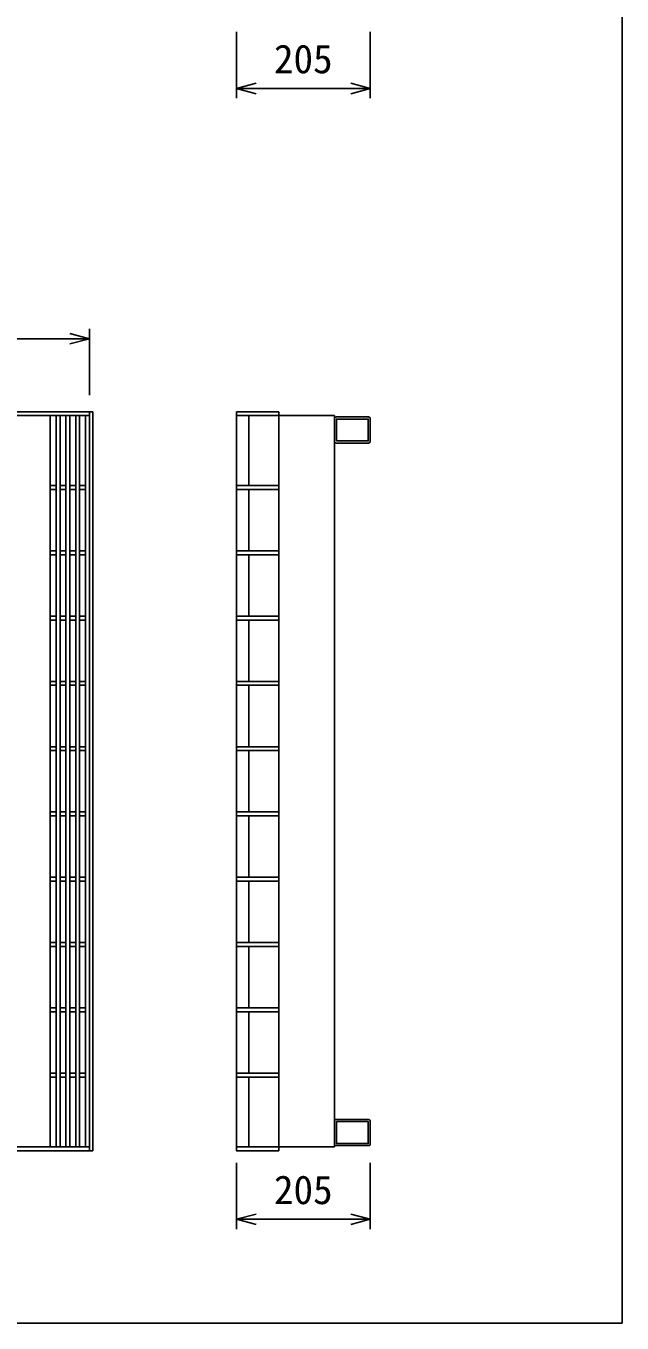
# Model space of a CAD drawing. Units: millimetres, scale not verified. Extents: x -16800 to 16800, y -5940 to 5940.
# Drawn here: x -3492 to -2580, y 508 to 2495 of the extents above; entities that cross this region are included whole.
import ezdxf
from ezdxf.enums import TextEntityAlignment as Align

# ---------------------------------------------------------------- set-up
doc = ezdxf.new("R2010")
doc.units = ezdxf.units.MM
doc.header["$LTSCALE"] = 20
for name, color, linetype, lineweight in [('0-0_DIM', 7, 'Continuous', 25), ('0-2_HATCH', 6, 'Continuous', 25), ('0-6_TXT', 7, 'Continuous', 25)]:
    doc.layers.add(name, color=color, linetype=linetype, lineweight=lineweight)
doc.styles.add('ＭＳ ゴシック', font='')
doc.styles.get('ＭＳ ゴシック').set_extended_font_data('MS Gothic')

msp = doc.modelspace()

# ---------------------------------------------------------------- linework, layer by layer
at = {"layer": '0-0_DIM'}
for p, q in [((-3170.13, 2485.75), (-3170.13, 2384.16)), ((-2965.13, 2485.75), (-2965.13, 2384.16)), ((-2965.13, 2399.16), (-3170.13, 2399.16)), ((-3395.13, 1929.2), (-3395.13, 2030.78)), ((-3395.13, 2015.78), (-4390.13, 2015.78)), ((-3170.13, 753.75), (-3170.13, 652.16)), ((-2965.13, 753.75), (-2965.13, 652.16)), ((-2965.13, 667.16), (-3170.13, 667.16))]:
    msp.add_line(p, q, dxfattribs=at)
for points in [[(-3140.13, 2391.12), (-3170.13, 2399.16), (-3140.13, 2407.2)], [(-2995.13, 2407.2), (-2965.13, 2399.16), (-2995.13, 2391.12)], [(-3425.13, 2007.74), (-3395.13, 2015.78), (-3425.13, 2023.82)], [(-3140.13, 659.12), (-3170.13, 667.16), (-3140.13, 675.2)], [(-2995.13, 675.2), (-2965.13, 667.16), (-2995.13, 659.12)]]:
    msp.add_lwpolyline(points, dxfattribs=at)
at = {"layer": '0-2_HATCH'}
for p, q in [((-3395.13, 1897.97), (-4390.13, 1897.97)), ((-3455.13, 1897.97), (-3455.13, 777.97)), ((-3446.13, 1897.97), (-3446.13, 777.97)), ((-3440.13, 1897.97), (-3440.13, 777.97)), ((-3431.13, 1897.97), (-3431.13, 777.97)), ((-3425.13, 1897.97), (-3425.13, 777.97)), ((-3416.13, 1897.97), (-3416.13, 777.97)), ((-3410.13, 1897.97), (-3410.13, 777.97)), ((-3401.13, 1897.97), (-3401.13, 777.97)), ((-3395.13, 1903.97), (-3395.13, 771.97)), ((-3170.13, 1903.97), (-3105.13, 1903.97)), ((-3170.13, 1897.97), (-3020.13, 1897.97)), ((-3151.13, 1897.97), (-3151.13, 1790.97)), ((-3105.13, 1903.97), (-3105.13, 771.97)), ((-3020.13, 1897.97), (-3020.13, 777.97)), ((-3020.13, 1892.97), (-3020.13, 1858.97)), ((-3017.13, 1895.97), (-2968.13, 1895.97)), ((-2965.13, 1892.97), (-2965.13, 1858.97)), ((-3017.13, 1855.97), (-2968.13, 1855.97)), ((-3446.13, 1790.97), (-3455.13, 1790.97)), ((-3431.13, 1790.97), (-3440.13, 1790.97)), ((-3416.13, 1790.97), (-3425.13, 1790.97)), ((-3410.13, 1790.97), (-3401.13, 1790.97)), ((-3105.13, 1790.97), (-3170.13, 1790.97)), ((-3446.13, 1784.97), (-3455.13, 1784.97)), ((-3431.13, 1784.97), (-3440.13, 1784.97)), ((-3416.13, 1784.97), (-3425.13, 1784.97)), ((-3410.13, 1784.97), (-3401.13, 1784.97)), ((-3105.13, 1784.97), (-3170.13, 1784.97)), ((-3151.13, 1784.97), (-3151.13, 1690.97)), ((-3446.13, 1690.97), (-3455.13, 1690.97)), ((-3431.13, 1690.97), (-3440.13, 1690.97)), ((-3416.13, 1690.97), (-3425.13, 1690.97)), ((-3410.13, 1690.97), (-3401.13, 1690.97)), ((-3105.13, 1690.97), (-3170.13, 1690.97)), ((-3446.13, 1684.97), (-3455.13, 1684.97)), ((-3431.13, 1684.97), (-3440.13, 1684.97)), ((-3416.13, 1684.97), (-3425.13, 1684.97)), ((-3410.13, 1684.97), (-3401.13, 1684.97)), ((-3105.13, 1684.97), (-3170.13, 1684.97)), ((-3151.13, 1684.97), (-3151.13, 1590.97)), ((-3446.13, 1590.97), (-3455.13, 1590.97)), ((-3431.13, 1590.97), (-3440.13, 1590.97)), ((-3416.13, 1590.97), (-3425.13, 1590.97)), ((-3410.13, 1590.97), (-3401.13, 1590.97)), ((-3105.13, 1590.97), (-3170.13, 1590.97)), ((-3446.13, 1584.97), (-3455.13, 1584.97)), ((-3431.13, 1584.97), (-3440.13, 1584.97)), ((-3416.13, 1584.97), (-3425.13, 1584.97)), ((-3410.13, 1584.97), (-3401.13, 1584.97)), ((-3105.13, 1584.97), (-3170.13, 1584.97)), ((-3151.13, 1584.97), (-3151.13, 1490.97)), ((-3446.13, 1490.97), (-3455.13, 1490.97)), ((-3431.13, 1490.97), (-3440.13, 1490.97)), ((-3416.13, 1490.97), (-3425.13, 1490.97)), ((-3410.13, 1490.97), (-3401.13, 1490.97)), ((-3105.13, 1490.97), (-3170.13, 1490.97)), ((-3446.13, 1484.97), (-3455.13, 1484.97)), ((-3431.13, 1484.97), (-3440.13, 1484.97)), ((-3416.13, 1484.97), (-3425.13, 1484.97)), ((-3410.13, 1484.97), (-3401.13, 1484.97)), ((-3105.13, 1484.97), (-3170.13, 1484.97)), ((-3151.13, 1484.97), (-3151.13, 1390.97)), ((-3446.13, 1390.97), (-3455.13, 1390.97)), ((-3431.13, 1390.97), (-3440.13, 1390.97)), ((-3416.13, 1390.97), (-3425.13, 1390.97)), ((-3410.13, 1390.97), (-3401.13, 1390.97)), ((-3105.13, 1390.97), (-3170.13, 1390.97)), ((-3446.13, 1384.97), (-3455.13, 1384.97)), ((-3431.13, 1384.97), (-3440.13, 1384.97)), ((-3416.13, 1384.97), (-3425.13, 1384.97)), ((-3410.13, 1384.97), (-3401.13, 1384.97)), ((-3105.13, 1384.97), (-3170.13, 1384.97)), ((-3151.13, 1384.97), (-3151.13, 1290.97)), ((-3446.13, 1290.97), (-3455.13, 1290.97)), ((-3446.13, 1284.97), (-3455.13, 1284.97)), ((-3431.13, 1290.97), (-3440.13, 1290.97)), ((-3431.13, 1284.97), (-3440.13, 1284.97)), ((-3416.13, 1290.97), (-3425.13, 1290.97)), ((-3416.13, 1284.97), (-3425.13, 1284.97)), ((-3410.13, 1290.97), (-3401.13, 1290.97)), ((-3410.13, 1284.97), (-3401.13, 1284.97)), ((-3105.13, 1290.97), (-3170.13, 1290.97)), ((-3105.13, 1284.97), (-3170.13, 1284.97)), ((-3151.13, 1284.97), (-3151.13, 1190.97)), ((-3446.13, 1190.97), (-3455.13, 1190.97)), ((-3446.13, 1184.97), (-3455.13, 1184.97)), ((-3431.13, 1190.97), (-3440.13, 1190.97)), ((-3431.13, 1184.97), (-3440.13, 1184.97)), ((-3416.13, 1190.97), (-3425.13, 1190.97)), ((-3416.13, 1184.97), (-3425.13, 1184.97)), ((-3410.13, 1190.97), (-3401.13, 1190.97)), ((-3410.13, 1184.97), (-3401.13, 1184.97)), ((-3105.13, 1190.97), (-3170.13, 1190.97)), ((-3105.13, 1184.97), (-3170.13, 1184.97)), ((-3151.13, 1184.97), (-3151.13, 1090.97)), ((-3105.13, 984.97), (-3105.13, 1109.97)), ((-3446.13, 1090.97), (-3455.13, 1090.97)), ((-3446.13, 1084.97), (-3455.13, 1084.97)), ((-3431.13, 1090.97), (-3440.13, 1090.97)), ((-3431.13, 1084.97), (-3440.13, 1084.97)), ((-3416.13, 1090.97), (-3425.13, 1090.97)), ((-3416.13, 1084.97), (-3425.13, 1084.97)), ((-3410.13, 1090.97), (-3401.13, 1090.97)), ((-3410.13, 1084.97), (-3401.13, 1084.97)), ((-3105.13, 1090.97), (-3170.13, 1090.97)), ((-3105.13, 1084.97), (-3170.13, 1084.97)), ((-3151.13, 1084.97), (-3151.13, 990.97)), ((-3446.13, 990.97), (-3455.13, 990.97)), ((-3446.13, 984.97), (-3455.13, 984.97)), ((-3431.13, 990.97), (-3440.13, 990.97)), ((-3431.13, 984.97), (-3440.13, 984.97)), ((-3416.13, 990.97), (-3425.13, 990.97)), ((-3416.13, 984.97), (-3425.13, 984.97)), ((-3410.13, 990.97), (-3401.13, 990.97)), ((-3410.13, 984.97), (-3401.13, 984.97)), ((-3105.13, 990.97), (-3170.13, 990.97)), ((-3105.13, 984.97), (-3170.13, 984.97)), ((-3151.13, 984.97), (-3151.13, 890.97)), ((-3446.13, 890.97), (-3455.13, 890.97)), ((-3446.13, 884.97), (-3455.13, 884.97)), ((-3431.13, 890.97), (-3440.13, 890.97)), ((-3431.13, 884.97), (-3440.13, 884.97)), ((-3416.13, 890.97), (-3425.13, 890.97)), ((-3416.13, 884.97), (-3425.13, 884.97)), ((-3410.13, 890.97), (-3401.13, 890.97)), ((-3410.13, 884.97), (-3401.13, 884.97)), ((-3105.13, 890.97), (-3170.13, 890.97)), ((-3105.13, 884.97), (-3170.13, 884.97)), ((-3151.13, 884.97), (-3151.13, 777.97)), ((-3020.13, 782.97), (-3020.13, 816.97)), ((-3017.13, 819.97), (-2968.13, 819.97)), ((-2965.13, 782.97), (-2965.13, 816.97)), ((-3395.13, 777.97), (-4390.13, 777.97)), ((-3170.13, 777.97), (-3020.13, 777.97)), ((-3017.13, 779.97), (-2968.13, 779.97)), ((-3395.13, 771.97), (-4390.13, 771.97))]:
    msp.add_line(p, q, dxfattribs=at)
for points in [[(-3390.13, 1903.97), (-4395.13, 1903.97), (-4395.13, 771.97), (-4390.13, 771.97)], [(-3390.13, 1903.97), (-3390.13, 771.97), (-3395.13, 771.97)], [(-3170.13, 1903.97), (-3170.13, 771.97), (-3105.13, 771.97)]]:
    msp.add_lwpolyline(points, dxfattribs=at)
for points in [[(-3016.93, 1859.17), (-2968.33, 1859.17), (-2968.33, 1892.77), (-3016.93, 1892.77)], [(-3016.93, 816.77), (-2968.33, 816.77), (-2968.33, 783.17), (-3016.93, 783.17)]]:
    msp.add_lwpolyline(points, close=True, dxfattribs=at)
for centre, start, end in [((-3017.13, 1892.97), 90, 180), ((-2968.13, 1892.97), 0, 90), ((-3017.13, 1858.97), 180, 270), ((-2968.13, 1858.97), 270, 0), ((-3017.13, 816.97), 90, 180), ((-2968.13, 816.97), 0, 90), ((-3017.13, 782.97), 180, 270), ((-2968.13, 782.97), 270, 0)]:
    msp.add_arc(centre, 3, start, end, dxfattribs=at)
at = {"layer": '0-6_TXT'}
msp.add_lwpolyline([(-5079.71, 508.19), (-2579.71, 508.19), (-2579.71, 4408.19), (-5079.71, 4408.19)], close=True, dxfattribs=at)

# ---------------------------------------------------------------- texts
at = {"layer": '0-0_DIM', "style": 'ＭＳ ゴシック'}
for p in [(-3112.63, 2409.16), (-3112.63, 677.16)]:
    msp.add_text('205', height=43.99, dxfattribs=at).set_placement(p, align=Align.BOTTOM_LEFT)

doc.saveas('drawing.dxf')
